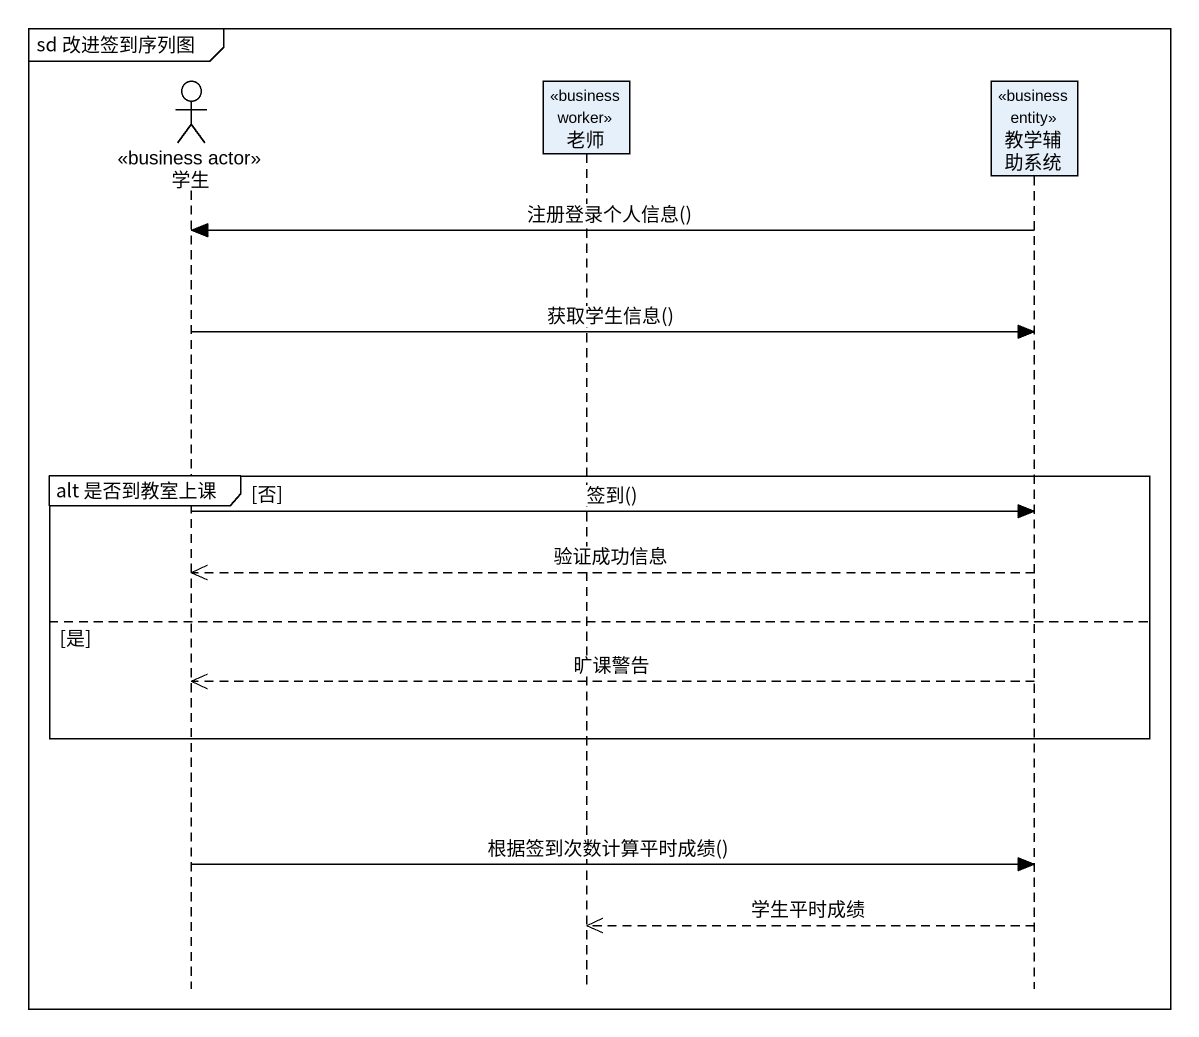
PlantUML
@startuml
mainframe sd 改进签到序列图
hide footbox
actor 学生 <<business actor>>
participant 老师 <<business worker>>
participant 教学辅助系统 <<business entity>>

教学辅助系统 -> 学生 : 注册登录个人信息()
学生 -> 教学辅助系统 : 获取学生信息()
group alt 是否到教室上课 [否]
  学生 -> 教学辅助系统 : 签到()
  教学辅助系统 -->> 学生 : 验证成功信息
else 是
  教学辅助系统 -->> 学生 : 旷课警告
end
学生 -> 教学辅助系统 : 根据签到次数计算平时成绩()
教学辅助系统 -->> 老师 : 学生平时成绩
@enduml
